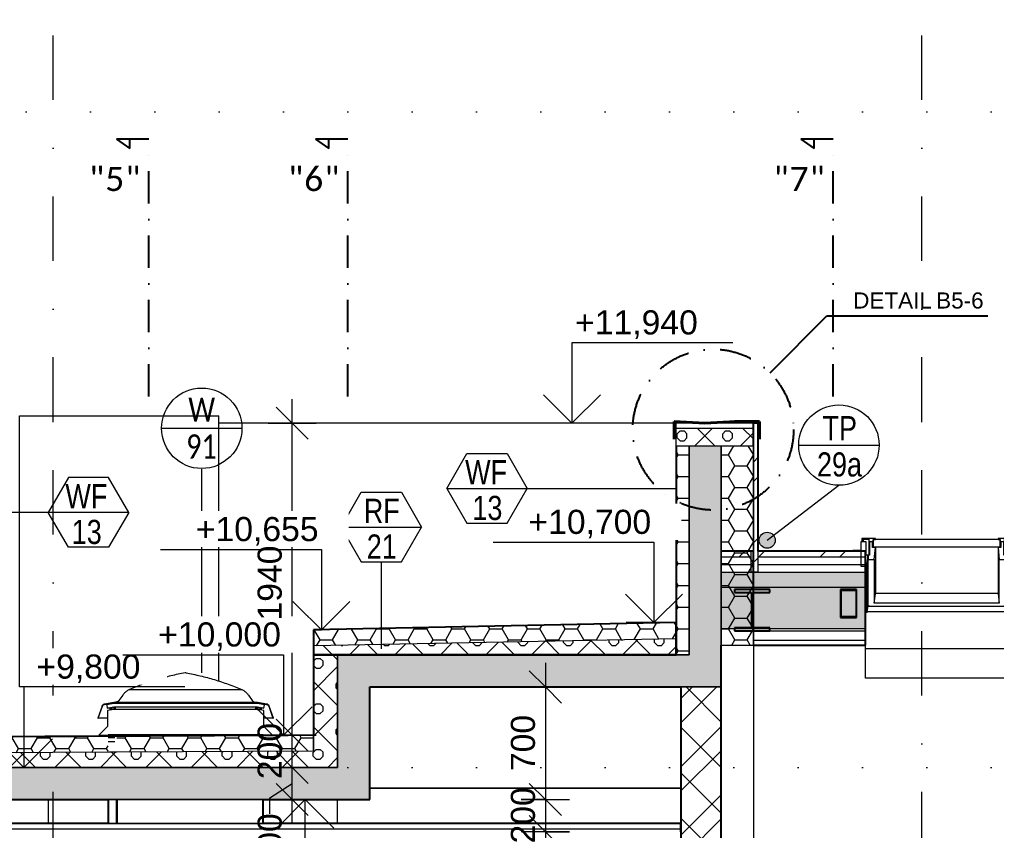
# Model space of a CAD drawing. Header units: millimetres. Extents: x -10201 to 171407, y -8645 to 72638.
# Drawn here: x 6963 to 13037, y 9408 to 14450 of the extents above; entities that cross this region are included whole.
import ezdxf

# ---------------------------------------------------------------- set-up
doc = ezdxf.new("R2010")
doc.units = ezdxf.units.MM
for name, pattern in [('HA_DashDot_10mm-S3mm', [1000, 400, -300, 0, -300]), ('HA_DashDot_4mm-S1mm', [400, 200, -100, 0, -100]), ('HA_Dot-S4mm', [400, 0, -400])]:
    doc.linetypes.add(name, pattern=pattern)
for name, color, linetype, lineweight in [('A-____-____-DIMS', 9, 'Continuous', 5), ('A-____-____-DIMS-100', 9, 'Continuous', 5), ('A-CLNG-____-MCUT', 9, 'Continuous', 25), ('A-DETL-____-MBND', 9, 'Continuous', 25), ('A-DETL-____-OTLN', 9, 'Continuous', 25), ('A-DETL-____-THIN', 9, 'Continuous', 9), ('A-DETL-____-WIDE', 9, 'Continuous', 40), ('A-DETL-GENF-OTLN', 9, 'Continuous', 9), ('A-FLOR-____-MCUT', 9, 'Continuous', 25), ('A-FLOR-____-OVHD', 9, 'HA_DashDot_4mm-S1mm', 25), ('A-FLOR-____-PATT', 9, 'Continuous', 25), ('A-FLOR-LEVL-OTLN', 9, 'Continuous', 9), ('A-GENM-____-IDEN', 9, 'Continuous', 9), ('A-GENM-____-OTLN', 9, 'Continuous', 9), ('A-GLAZ-____-IDEN', 9, 'Continuous', 9), ('A-GLAZ-____-MCUT', 9, 'Continuous', 5), ('A-GLAZ-____-OTLN', 9, 'Continuous', 5), ('A-ROOF-____-MCUT', 9, 'Continuous', 25), ('A-ROOF-____-OTLN', 9, 'Continuous', 9), ('A-ROOF-____-PATT', 9, 'Continuous', 25), ('A-WALL-____-MCUT', 9, 'Continuous', 25), ('A-WALL-____-OTLN', 9, 'Continuous', 9), ('A-WALL-____-PATT', 9, 'Continuous', 25), ('G-____-____-DIMS', 9, 'Continuous', 5), ('G-____-____-TEXT', 9, 'Continuous', 5), ('I-WALL-____-MCUT', 9, 'Continuous', 25), ('I-WALL-____-OTLN', 9, 'Continuous', 9), ('S-BEAM-____-MCUT', 9, 'Continuous', 25), ('S-GRID-____-OTLN', 9, 'Continuous', 5)]:
    doc.layers.add(name, color=color, linetype=linetype, lineweight=lineweight)
doc.styles.add('Arial_1', font='arial.ttf', dxfattribs={"height": 150})
doc.styles.add('Arial_2', font='arial.ttf', dxfattribs={"height": 100})
doc.styles.add('Arial_3', font='arial.ttf', dxfattribs={"width": 0.8, "height": 150})
doc.styles.add('Calibri', font='calibri.ttf', dxfattribs={"width": 0.8, "height": 150})
doc.styles.add('Calibri_1', font='calibri.ttf', dxfattribs={"height": 150})
doc.dimstyles.new('Inner_Dimensions', dxfattribs={"dimscale": 304.8, "dimtxt": 153.03891, "dimasz": 0.656168, "dimexe": 0.492126, "dimexo": 0.0625, "dimgap": 0.065617, "dimtad": 1, "dimdec": 0, "dimzin": 0, "dimdsep": 46, "dimtxsty": 'Arial_1', "dimblk1": 'OBLIQUE', "dimblk2": 'OBLIQUE', "dimsah": 1, "dimcen": 0.09, "dimdle": 0.492126, "dimazin": 0, "dimtfac": 1, "dimtdec": 4, "dimtix": 1, "dimtmove": 0, "dimatfit": 3, "dimfxl": 0.492126, "dimfxlon": 1, "dimtvp": 1, "dimtolj": 1, "dimtzin": 0, "dimlwd": 9, "dimlwe": 9, "dimarcsym": 2})
doc.dimstyles.new('Inner_Dimensions_1', dxfattribs={"dimscale": 304.8, "dimtxt": 153.03891, "dimasz": 0.656168, "dimexe": 0.492126, "dimexo": 0.0625, "dimgap": 0.065617, "dimtad": 1, "dimdec": 0, "dimzin": 0, "dimdsep": 46, "dimtxsty": 'Arial_1', "dimblk1": 'OBLIQUE', "dimblk2": 'OBLIQUE', "dimsah": 1, "dimcen": 0.09, "dimdle": 0.492126, "dimazin": 0, "dimtfac": 1, "dimtdec": 4, "dimtix": 1, "dimtmove": 1, "dimatfit": 3, "dimfxl": 0.492126, "dimfxlon": 1, "dimtvp": 1, "dimtolj": 1, "dimtzin": 0, "dimlwd": 9, "dimlwe": 9, "dimarcsym": 2})
doc.dimstyles.new('Inner_Dimensions_2', dxfattribs={"dimscale": 304.8, "dimtxt": 153.03891, "dimasz": 0.656168, "dimexe": 0.492126, "dimexo": 0.0625, "dimgap": 0.065617, "dimtad": 1, "dimdec": 0, "dimzin": 0, "dimdsep": 46, "dimtxsty": 'Arial_1', "dimblk1": 'OBLIQUE', "dimblk2": 'OBLIQUE', "dimsah": 1, "dimcen": 0.09, "dimdle": 0.492126, "dimazin": 0, "dimtfac": 1, "dimtdec": 4, "dimtix": 1, "dimtmove": 2, "dimatfit": 3, "dimfxl": 0.492126, "dimfxlon": 1, "dimtvp": 1, "dimtolj": 1, "dimtzin": 0, "dimlwd": 9, "dimlwe": 9, "dimarcsym": 2})
pattern_1 = [(45, (-5348.04, 1865.4), (-251.447, 251.447), []), (45, (-5348.04, 2246.4), (-251.447, 251.447), [])]
pattern_2 = [(0, (-5348.04, 1865.4), (117.187, 67.658), [78.125, -156.25]), (120, (-5348.04, 1865.4), (-117.18755, 67.65879), [78.125, -156.25]), (60, (-5348.04, 1865.4), (0.00045, 135.31679), [0, -156.25, 78.125, 0])]
pattern_3 = [(45, (-5277.33, 1865.4), (-141.4214, 141.4214), []), (0, (-5051.99, 1931.64), (141.421, 141.421), [25, -257.843]), (45, (-5026.99, 1931.64), (-141.4214, 141.4214), [25, -175]), (90, (-5009.31, 1949.32), (-141.421, 141.421), [25, -257.843]), (135, (-5009.3, 1974.32), (-141.4214, -141.4214), [25, -175]), (0, (-5051.99, 1992), (141.421, 141.421), [25, -257.843]), (45, (-5069.66, 1974.32), (-141.4214, 141.4214), [25, -175]), (90, (-5069.66, 1949.32), (-141.421, 141.421), [25, -257.843]), (135, (-5051.99, 1931.64), (-141.4214, -141.4214), [25, -175]), (135, (-5084.49, 1865.4), (-141.4214, -141.4214), [])]

# ---------------------------------------------------------------- blocks, each defined once
blk = doc.blocks.new('Roof-Windows_VELUX_CXP_ISD-1 - CXP size 900x1200 _090120_-1802973-ŘEZ B-B OBJEKT B')
at = {"layer": 'A-GLAZ-____-MCUT', "color": 10}
for p, q in [((7476.2, 10181), (7449.2, 10106.9)), ((7452.4, 10106.9), (7479.1, 10180)), ((7548.5, 10203.9), (7491.5, 10193.9)), ((7492.1, 10190.9), (7548.5, 10200.9)), ((7548.5, 10196.9), (7505.3, 10189.3)), ((7505.3, 10189.3), (7509, 10168.6)), ((7509, 10168.6), (7548.5, 10175.6)), ((7548.5, 10160.4), (7509.2, 10153.4)), ((7509.2, 10153.4), (7509.2, 10054.7)), ((8442.9, 10203.9), (7548.5, 10203.9)), ((7548.5, 10200.9), (8442.9, 10200.9)), ((8442.9, 10196.9), (7548.5, 10196.9)), ((7548.5, 10175.6), (8442.9, 10175.6)), ((8442.9, 10160.4), (7548.5, 10160.4)), ((8499.8, 10193.9), (8442.9, 10203.9)), ((8442.9, 10200.9), (8499.3, 10190.9)), ((8486, 10189.3), (8442.9, 10196.9)), ((8442.9, 10175.6), (8482.4, 10168.6)), ((8482.2, 10153.4), (8442.9, 10160.4)), ((8482.2, 10054.7), (8482.2, 10153.4)), ((8482.4, 10168.6), (8486, 10189.3)), ((8512.3, 10180), (8539, 10106.9)), ((8542.2, 10106.9), (8515.1, 10181)), ((7449.2, 10106.9), (7452.4, 10106.9)), ((8539, 10106.9), (8542.2, 10106.9)), ((7509.2, 10054.7), (7455.7, 10000)), ((8535.7, 10000), (8482.2, 10054.7)), ((7455.7, 10000), (8535.7, 10000))]:
    blk.add_line(p, q, dxfattribs=at)
for centre, radius, start, end in [((7495, 10174.2), 20, 99.99323, 159.95019), ((7495, 10174.2), 17, 99.99323, 159.95019), ((8496.4, 10174.2), 17, 20.04981, 80.00677), ((8496.4, 10174.2), 20, 20.04981, 80.00677)]:
    blk.add_arc(centre, radius, start, end, dxfattribs=at)
at = {"layer": 'A-GLAZ-____-OTLN', "color": 10}
for p, q in [((7998.2, 10387.9), (7993.2, 10387.9)), ((7646, 10283.8), (8345.3, 10283.8)), ((7646, 10283.8), (8345.3, 10283.8)), ((7568.4, 10207.4), (7548.5, 10203.9)), ((7605.2, 10249.9), (7581.4, 10215.7)), ((8386.1, 10249.9), (8410, 10215.7)), ((8422.9, 10207.4), (8442.9, 10203.9)), ((7524.9, 10168.6), (7509, 10168.6)), ((7524.7, 10167.4), (7524.7, 10157)), ((7558.2, 10168.6), (7534.5, 10168.6)), ((7534.7, 10157.9), (7534.7, 10167.4)), ((7570.7, 10200.9), (7548.5, 10196.9)), ((7548.5, 10160.4), (7550.2, 10160.7)), ((8441.2, 10160.7), (7550.2, 10160.7)), ((7558.2, 10175.8), (7558.2, 10160.7)), ((8442.9, 10196.9), (8420.7, 10200.9)), ((8433.2, 10160.7), (8433.2, 10175.6)), ((8457.2, 10168.6), (8433.2, 10168.6)), ((8441.2, 10160.7), (8442.9, 10160.4)), ((8456.7, 10167.4), (8456.7, 10157.9)), ((8482.4, 10168.6), (8465.7, 10168.6)), ((8466.7, 10157), (8466.7, 10167.4)), ((7509.2, 10106.9), (7452.4, 10106.9)), ((8539, 10106.9), (8482.2, 10106.9))]:
    blk.add_line(p, q, dxfattribs=at)
for centre, major_axis, start_param, end_param in [((7529.7, 10167.4), (5, 0), 2.094395, 4.712389), ((7529.7, 10157), (5, 0), 2.617994, 3.141593), ((7529.7, 10167.4), (5, 0), 4.712389, 7.592182), ((7529.7, 10157), (5, 0), 0.261799, 0.523599), ((8461.7, 10167.4), (5, 0), 1.832596, 4.712389), ((8461.7, 10157), (5, 0), 2.617994, 2.879793), ((8461.7, 10167.4), (-5, 0), 1.570796, 4.18879), ((8461.7, 10157), (5, 0), 0, 0.523599)]:
    blk.add_ellipse(centre, major_axis=major_axis, ratio=0.999587, start_param=start_param, end_param=end_param, dxfattribs=at)
for points in [[(7993.2, 10387.9), (7963.4, 10382.5), (7904.2, 10370), (7816.4, 10346.4), (7730.2, 10317.9), (7673.9, 10295.7), (7646, 10283.8)], [(7998.2, 10387.9), (8028, 10382.5), (8087.2, 10370), (8174.9, 10346.4), (8261.2, 10317.9), (8317.5, 10295.7), (8345.3, 10283.8)], [(7646, 10283.8), (7640.5, 10281.3), (7630.2, 10275.4), (7616.3, 10263.9), (7608.7, 10254.8), (7605.2, 10249.9)], [(8345.3, 10283.8), (8350.8, 10281.3), (8361.2, 10275.4), (8375, 10263.9), (8382.7, 10254.8), (8386.1, 10249.9)], [(7581.4, 10215.7), (7580.6, 10214.6), (7578.9, 10212.6), (7575.8, 10210.1), (7572.3, 10208.4), (7569.7, 10207.6), (7568.4, 10207.4)], [(8410, 10215.7), (8410.8, 10214.6), (8412.5, 10212.6), (8415.6, 10210.1), (8419.1, 10208.4), (8421.7, 10207.6), (8422.9, 10207.4)]]:
    blk.add_open_spline(points, degree=3, dxfattribs=at)
for points, knots in [([(7476.2, 10181), (7476.8, 10182.7), (7478.1, 10185), (7480.2, 10187.7), (7481.8, 10189.2), (7483.2, 10190.3), (7484.6, 10191.3), (7487.3, 10192.8), (7489.8, 10193.6), (7491.5, 10193.9)], [-1, -1, -1, -1, -0.75, -0.625, -0.5, -0.4375, -0.375, -0.25, 0, 0, 0, 0]), ([(8499.8, 10193.9), (8501.6, 10193.6), (8504.1, 10192.8), (8507.1, 10191.1), (8508.9, 10189.8), (8510.2, 10188.6), (8511.4, 10187.4), (8513.3, 10185), (8514.5, 10182.7), (8515.1, 10181)], [0, 0, 0, 0, 0.25, 0.375, 0.5, 0.5625, 0.625, 0.75, 1, 1, 1, 1])]:
    blk.add_open_spline(points, degree=3, knots=knots, dxfattribs=at)
blk = doc.blocks.new('Roof-Windows_VELUX_GLL_1061 - PK08-1808992-ŘEZ B-B OBJEKT B')
at = {"layer": 'A-GLAZ-____-MCUT', "color": 10}
for p, q in [((12194.7, 11202.4), (12194.7, 11050.7)), ((12227.7, 11202.4), (12194.7, 11202.4)), ((12284.3, 11222.8), (12201.1, 11222.8)), ((12201.1, 11222.8), (12201.1, 11207)), ((12201.1, 11207), (12209.8, 11207)), ((12209.8, 11207), (12209.8, 11218.9)), ((12209.8, 11218.9), (12244.7, 11218.9)), ((12227.7, 11119), (12227.7, 11202.4)), ((12244.7, 11218.9), (12244.7, 11203.6)), ((12244.7, 11203.6), (12270.2, 11203.6)), ((12267.3, 11202), (12248.8, 11202)), ((12248.8, 11202), (12248.8, 11119)), ((12267.3, 11166.9), (12267.3, 11202)), ((13061.2, 11216.1), (12270.2, 11216.1)), ((12270.2, 11216.1), (12270.2, 11171.6)), ((12270.2, 11203.6), (12270.2, 11216.1)), ((12270.2, 11216.1), (12284.3, 11216.1)), ((12284.3, 11216.1), (12284.3, 11222.8)), ((13130.3, 11222.8), (13047.1, 11222.8)), ((13047.1, 11222.8), (13047.1, 11216.1)), ((13047.1, 11216.1), (13061.2, 11216.1)), ((13061.2, 11171.6), (13061.2, 11216.1)), ((13061.2, 11216.1), (13061.2, 11203.6)), ((13061.2, 11203.6), (13086.7, 11203.6)), ((13064.1, 11202), (13064.1, 11166.9)), ((13082.6, 11202), (13064.1, 11202)), ((13082.6, 11119), (13082.6, 11202)), ((13086.7, 11203.6), (13086.7, 11218.9)), ((13086.7, 11218.9), (13121.5, 11218.9)), ((13136.7, 11202.4), (13103.7, 11202.4)), ((13103.7, 11202.4), (13103.7, 11119)), ((13121.5, 11218.9), (13121.5, 11207)), ((13121.5, 11207), (13130.3, 11207)), ((13130.3, 11207), (13130.3, 11222.8)), ((13136.7, 11050.7), (13136.7, 11202.4)), ((12194.7, 11149.4), (12144.7, 11149.4)), ((12144.7, 11149.4), (12144.7, 11143.6)), ((12144.7, 11143.6), (12194.7, 11143.6)), ((12194.7, 11143.6), (12194.7, 11149.4)), ((12236.7, 11119), (12227.7, 11119)), ((12236.7, 11098.1), (12236.7, 11119)), ((12239.8, 11119), (12239.8, 11093.5)), ((12248.8, 11119), (12239.8, 11119)), ((12284.3, 11166.9), (12267.3, 11166.9)), ((12270.2, 11171.6), (13061.2, 11171.6)), ((12277.7, 11093.5), (12284.3, 11166.9)), ((13064.1, 11166.9), (13047.1, 11166.9)), ((13047.1, 11166.9), (13053.7, 11093.5)), ((13091.6, 11119), (13082.6, 11119)), ((13091.6, 11093.5), (13091.6, 11119)), ((13103.7, 11119), (13094.7, 11119)), ((13094.7, 11119), (13094.7, 11098.1)), ((13186.7, 11149.4), (13136.7, 11149.4)), ((13136.7, 11149.4), (13136.7, 11143.6)), ((13136.7, 11143.6), (13186.7, 11143.6)), ((13186.7, 11143.6), (13186.7, 11149.4)), ((12230.6, 11050.7), (12236.7, 11098.1)), ((12239.8, 11093.5), (12277.7, 11093.5)), ((13053.7, 11093.5), (13091.6, 11093.5)), ((12194.7, 11050.7), (12230.6, 11050.7)), ((13100.7, 11050.7), (13136.7, 11050.7))]:
    blk.add_line(p, q, dxfattribs=at)
at = {"layer": 'A-GLAZ-____-OTLN', "color": 10}
for p, q in [((12201.1, 11207), (12201.1, 11202.4)), ((12209.8, 11202.4), (12209.8, 11207)), ((12244.7, 11203.6), (12244.7, 11119)), ((13086.7, 11119), (13086.7, 11203.6)), ((13121.5, 11207), (13121.5, 11202.4)), ((13130.3, 11202.4), (13130.3, 11207)), ((12270.2, 11171.6), (12270.2, 11166.9)), ((12284.3, 11166.9), (12284.3, 10878.8)), ((13047.1, 11166.9), (13047.1, 10878.8)), ((13061.2, 11166.9), (13061.2, 11171.6)), ((12236.7, 10801.9), (12236.7, 11098.1)), ((12239.8, 10802.4), (12239.8, 11093.5)), ((12277.7, 11093.5), (12277.7, 10821.8)), ((13053.7, 10821.8), (13053.7, 11093.5)), ((13091.6, 11093.5), (13091.6, 10802.4)), ((12230.6, 10761.9), (12230.6, 11050.7)), ((13100.7, 11050.7), (13100.7, 10761.9)), ((12239.8, 10897.8), (12236.7, 10897.8)), ((12239.8, 10896.9), (12236.7, 10896.9)), ((12236.7, 10888.2), (12239.8, 10888.2)), ((12277.7, 10821.8), (12284.3, 10878.8)), ((12284.3, 10882.5), (13047.1, 10882.5)), ((13047.1, 10878.8), (13053.7, 10821.8)), ((13094.7, 10897.8), (13091.6, 10897.8)), ((13094.7, 10896.9), (13091.6, 10896.9)), ((13091.6, 10888.2), (13094.7, 10888.2)), ((12236.7, 10867.1), (12239.8, 10867.1)), ((12239.8, 10844.7), (12236.7, 10844.7)), ((12236.7, 10840.5), (12239.8, 10840.5)), ((12236.7, 10814.6), (12239.8, 10814.6)), ((13053.7, 10821.8), (12277.7, 10821.8)), ((13091.6, 10867.1), (13094.7, 10867.1)), ((13094.7, 10844.7), (13091.6, 10844.7)), ((13091.6, 10840.5), (13094.7, 10840.5)), ((13091.6, 10814.6), (13094.7, 10814.6)), ((12236.7, 10801.9), (12231, 10768.3)), ((12231, 10768.3), (12231, 10763.9)), ((12231, 10768.3), (13100.4, 10768.3)), ((12236.7, 10801.9), (13094.7, 10801.9)), ((12248.8, 10802.4), (12239.8, 10802.4)), ((12248.8, 10802.4), (13082.6, 10802.4)), ((13091.6, 10802.4), (13082.6, 10802.4)), ((13100.4, 10768.3), (13094.7, 10801.9)), ((13100.4, 10763.9), (13100.4, 10768.3))]:
    blk.add_line(p, q, dxfattribs=at)
blk = doc.blocks.new('HA_GM_Generic Box - VRV Jednotka-1821098-ŘEZ B-B OBJEKT B')
at = {"layer": 'A-GENM-____-OTLN', "color": 250}
for p, q in [((6963.2, 11985), (8203.2, 11985)), ((6963.2, 10300), (6963.2, 11985)), ((8203.2, 10336.1), (8203.2, 11985)), ((7687.2, 10300), (6963.2, 10300))]:
    blk.add_line(p, q, dxfattribs=at)
blk = doc.blocks.new('185-01_OBJEKT B_Central_rvt-1-ŘEZ B-B OBJEKT B')
at = {"layer": 'A-FLOR-____-PATT', "lineweight": 9}
for points in [[(10303.1, 10300), (11325.7, 10300), (11325.7, 10500), (8940.7, 10500), (8940.7, 10300), (9209.3, 10300)], [(6449.1, 9600), (9140.7, 9600), (9140.7, 9800), (6449.1, 9800), (6449.1, 9763.1)]]:
    blk.add_hatch(color=254, dxfattribs=at).paths.add_polyline_path(points)
at = {"layer": 'A-ROOF-____-PATT', "lineweight": 5}
h = blk.add_hatch(dxfattribs=at)
h.set_pattern_fill('FP_5', color=8, style=0, pattern_type=2)
h.set_pattern_definition(pattern_1)
h.paths.add_polyline_path([(-6829.3, 11108.5), (652, 11108.5), (652, 11143.6), (-6829.3, 11143.6)])
h.paths.add_polyline_path([(1539.4, 11108.5), (6219.1, 11108.5), (6219.1, 11143.6), (1539.4, 11143.6)])
h.paths.add_polyline_path([(6449.1, 11108.5), (6449.1, 11143.6), (6264.1, 11143.6), (6264.1, 11108.5)])
h.paths.add_polyline_path([(11397, 11108.5), (11510.7, 11108.5), (11510.7, 11143.6), (11325.7, 11143.6), (11325.7, 11108.5)])
h.paths.add_polyline_path([(11555.7, 11108.5), (12222, 11108.5), (12222, 11143.6), (11555.7, 11143.6)])
h.paths.add_polyline_path([(13109.4, 11108.5), (21170.7, 11108.5), (21170.7, 11143.6), (13109.4, 11143.6)])
h = blk.add_hatch(dxfattribs=at)
h.set_pattern_fill('FP_6', color=10, style=0, pattern_type=2)
h.set_pattern_definition(pattern_2)
h.paths.add_polyline_path([(-6829.3, 10921.1), (652, 10921.1), (652, 11014.8), (-6829.3, 11014.8)])
h.paths.add_polyline_path([(1552.4, 10921.1), (6449.1, 10921.1), (6449.1, 11014.8), (1539.4, 11014.8), (1539.4, 10921.1)])
h.paths.add_polyline_path([(11325.7, 10921.1), (12222, 10921.1), (12222, 11014.8), (11325.7, 11014.8)])
h.paths.add_polyline_path([(13109.4, 10921.1), (21170.7, 10921.1), (21170.7, 11014.8), (13109.4, 11014.8), (13109.4, 10935)])
h = blk.add_hatch(dxfattribs=at)
h.set_pattern_fill('FP_6', color=10, style=0, pattern_type=2)
h.set_pattern_definition(pattern_2)
h.paths.add_polyline_path([(-6819.3, 10663.4), (652, 10663.4), (652, 10921.1), (-6829.3, 10921.1), (-6829.3, 10663.4)])
h.paths.add_polyline_path([(1539.4, 10663.4), (6449.1, 10663.4), (6449.1, 10921.1), (1539.4, 10921.1), (1539.4, 10700.6)])
h.paths.add_polyline_path([(11325.7, 10663.4), (12222, 10663.4), (12222, 10921.1), (11325.7, 10921.1), (11325.7, 10700.6)])
h.paths.add_polyline_path([(13109.4, 10663.4), (21170.7, 10663.4), (21170.7, 10921.1), (13109.4, 10921.1), (13109.4, 10700.6)])
h.paths.add_polyline_path([(-932, 10730.9), (-932, 10731.4), (-635.3, 10730.9)])
h = blk.add_hatch(dxfattribs=at)
h.set_pattern_fill('FP_6', color=10, style=0, pattern_type=2)
h.set_pattern_definition(pattern_2)
h.paths.add_polyline_path([(8790.7, 10555), (11045.7, 10600), (11045.7, 10700), (8790.7, 10655)])
h = blk.add_hatch(dxfattribs=at)
h.set_pattern_fill('FP_1', color=10, style=0, pattern_type=2)
h.set_pattern_definition(pattern_3)
h.paths.add_polyline_path([(8790.7, 10500), (11045.7, 10500), (11045.7, 10600), (8790.7, 10555)])
h = blk.add_hatch(dxfattribs=at)
h.set_pattern_fill('FP_6', color=10, style=0, pattern_type=2)
h.set_pattern_definition(pattern_2)
h.paths.add_polyline_path([(6729.1, 9890.1), (7513.2, 9893.9), (7513.2, 9993.9), (6729.1, 9990.1), (6729.1, 9919.3)])
h.paths.add_polyline_path([(7568.2, 9894.1), (8790.7, 9900), (8790.7, 10000), (7568.2, 9994.1), (7568.2, 9919.3)])
h = blk.add_hatch(dxfattribs=at)
h.set_pattern_fill('FP_1', color=10, style=0, pattern_type=2)
h.set_pattern_definition(pattern_3)
h.paths.add_polyline_path([(7568.5, 9800), (8790.7, 9800), (8790.7, 9900), (6729.1, 9890.1), (6729.1, 9800), (7295, 9800)])
at = {"layer": 'A-WALL-____-PATT', "lineweight": 5}
h = blk.add_hatch(dxfattribs=at)
h.set_pattern_fill('FP_6', color=10, style=0, pattern_type=2)
h.set_pattern_definition(pattern_2)
h.paths.add_polyline_path([(11397, 10561), (11525.7, 10561), (11525.7, 11940), (11524.1, 11940), (11524.1, 11800), (11325.7, 11800), (11325.7, 10561)])
h = blk.add_hatch(dxfattribs=at)
h.set_pattern_fill('FP_5', color=10, style=0, pattern_type=2)
h.set_pattern_definition(pattern_1)
h.paths.add_polyline_path([(11510.7, 11014.8), (11555.7, 11014.8), (11555.7, 11940), (11525.7, 11940), (11525.7, 11143.6), (11510.7, 11143.6), (11510.7, 11061.6)])
h = blk.add_hatch(dxfattribs=at)
h.set_pattern_fill('FP_6', color=10, style=0, pattern_type=2)
h.set_pattern_definition(pattern_2)
h.paths.add_polyline_path([(11045.7, 10500), (11125.7, 10500), (11125.7, 11800), (11045.7, 11800), (11045.7, 10700.6)])
at = {"layer": 'A-WALL-____-PATT', "lineweight": 9}
for points in [[(11325.7, 10500), (11325.7, 11800), (11125.7, 11800), (11125.7, 10500)], [(9140.7, 9800), (9140.7, 10300), (8940.7, 10300), (8940.7, 9800)]]:
    blk.add_hatch(color=254, dxfattribs=at).paths.add_polyline_path(points)
at = {"layer": 'A-WALL-____-PATT', "lineweight": 5}
h = blk.add_hatch(dxfattribs=at)
h.set_pattern_fill('FP_1', color=10, style=0, pattern_type=2)
h.set_pattern_definition(pattern_3)
h.paths.add_polyline_path([(8940.7, 9800), (8940.7, 10500), (8790.7, 10500), (8790.7, 9800)])
h = blk.add_hatch(dxfattribs=at)
h.set_pattern_fill('FP_4', color=10, style=0, pattern_type=2)
h.set_pattern_definition([(45, (-5348.04, 1865.4), (-212.132, 212.132), []), (45, (-5198.04, 1865.4), (-212.132, 212.132), []), (315, (-5348.04, 1865.4), (141.4214, 141.4214), [])])
h.paths.add_polyline_path([(11075.7, 6670), (11325.7, 6670), (11325.7, 10300), (11075.7, 10300), (11075.7, 6800)])
at = {"layer": 'A-CLNG-____-MCUT', "color": 50}
for p, q in [((7513.2, 9452), (3200.7, 9452)), ((11075.7, 9452), (8478.2, 9452)), ((11075.7, 9400), (11075.7, 9452))]:
    blk.add_line(p, q, dxfattribs=at)
at = {"layer": 'A-CLNG-____-MCUT', "color": 250, "lineweight": 9}
for p, q in [((11075.7, 9416), (3200.7, 9416)), ((7568.2, 9452), (7513.2, 9452)), ((8478.2, 9452), (7568.2, 9452))]:
    blk.add_line(p, q, dxfattribs=at)
at = {"layer": 'A-FLOR-____-MCUT', "color": 50}
for p, q in [((11045.7, 10500), (8940.7, 10500)), ((11325.7, 10300), (11325.7, 10500)), ((9140.7, 10300), (11075.7, 10300)), ((9140.7, 9600), (9140.7, 9800)), ((6649.1, 9600), (7513.2, 9600)), ((8478.2, 9600), (9140.7, 9600))]:
    blk.add_line(p, q, dxfattribs=at)
at = {"layer": 'A-FLOR-____-MCUT', "color": 250, "lineweight": 9}
for p, q in [((8940.7, 10500), (8940.7, 10300)), ((11125.7, 10500), (11045.7, 10500)), ((11075.7, 10300), (11325.7, 10300)), ((8790.7, 9800), (6729.1, 9800)), ((8940.7, 9800), (8790.7, 9800)), ((7513.2, 9600), (7568.2, 9600)), ((7568.2, 9600), (8478.2, 9600))]:
    blk.add_line(p, q, dxfattribs=at)
at = {"layer": 'A-ROOF-____-MCUT', "color": 50}
for p, q in [((11525.7, 11143.6), (11325.7, 11143.6)), ((12222, 11143.6), (11555.7, 11143.6)), ((12222, 10561), (12222, 11143.6)), ((11045.7, 10700), (8790.7, 10655)), ((11045.7, 10500), (11045.7, 10700)), ((8790.7, 10655), (8790.7, 10500)), ((11525.7, 10561), (12222, 10561)), ((8790.7, 10500), (11045.7, 10500))]:
    blk.add_line(p, q, dxfattribs=at)
at = {"layer": 'A-ROOF-____-MCUT', "color": 250, "lineweight": 9}
for p, q in [((11325.7, 11108.5), (11510.7, 11108.5)), ((11325.7, 11061.6), (11510.7, 11061.6)), ((11555.7, 11108.5), (12222, 11108.5)), ((11555.7, 11061.6), (12222, 11061.6)), ((11325.7, 11014.8), (11510.7, 11014.8)), ((11555.7, 11014.8), (11510.7, 11014.8)), ((11555.7, 11014.8), (12222, 11014.8)), ((11325.7, 10921.1), (12222, 10921.1)), ((11325.7, 10663.4), (11525.7, 10663.4)), ((11525.7, 10663.4), (12222, 10663.4)), ((11525.7, 10663.4), (11525.7, 10649.3)), ((11525.7, 10648.8), (12222, 10648.8)), ((11525.7, 10648.8), (11525.7, 10590.2)), ((11045.7, 10600), (8790.7, 10555)), ((11525.7, 10590.2), (12222, 10590.2)), ((11525.7, 10590.2), (11525.7, 10561)), ((8790.7, 9900), (8790.7, 10000)), ((7513.2, 9893.9), (6729.1, 9890.1)), ((7568.2, 9894.1), (7513.2, 9893.9)), ((8790.7, 9900), (7568.2, 9894.1)), ((6729.1, 9800), (8790.7, 9800))]:
    blk.add_line(p, q, dxfattribs=at)
at = {"layer": 'A-ROOF-____-MCUT', "color": 50, "flags": 128}
for points in [[(7513.2, 9993.9), (7317.2, 9992.9), (7121.1, 9992), (6925.1, 9991.1), (6729.1, 9990.1)], [(8790.7, 10000), (8634.4, 9999.3), (8478.2, 9998.5)]]:
    blk.add_lwpolyline(points, dxfattribs=at)
at = {"layer": 'A-ROOF-____-MCUT', "color": 250, "lineweight": 9, "flags": 128}
blk.add_lwpolyline([(8478.2, 9998.5), (8296.2, 9997.6), (8114.2, 9996.8), (7932.2, 9995.9), (7750.2, 9995), (7568.2, 9994.1)], dxfattribs=at)
at = {"layer": 'A-ROOF-____-OTLN', "color": 250}
for p, q in [((12236.7, 10829.6), (12239.8, 10829.6)), ((12222, 10354.9), (12222, 10561)), ((12222, 10539.2), (13109.4, 10539.2)), ((13109.4, 10354.9), (12222, 10354.9)), ((7513.2, 9960.3), (7555.7, 9961.7))]:
    blk.add_line(p, q, dxfattribs=at)
at = {"layer": 'A-WALL-____-MCUT', "color": 50}
for p, q in [((11525.7, 11940), (11524.1, 11940)), ((11555.7, 11940), (11525.7, 11940)), ((11555.7, 11143.6), (11555.7, 11940)), ((11045.7, 11800), (11045.7, 10500)), ((11525.7, 10663.4), (11525.7, 11143.6)), ((11325.7, 10500), (11325.7, 10561)), ((8790.7, 10500), (8790.7, 10000)), ((8940.7, 10500), (8790.7, 10500))]:
    blk.add_line(p, q, dxfattribs=at)
at = {"layer": 'A-WALL-____-MCUT', "color": 250, "lineweight": 9}
for p, q in [((11525.7, 11940), (11525.7, 11143.6)), ((11525.7, 11143.6), (11525.7, 11940)), ((11125.7, 11800), (11125.7, 10500)), ((11125.7, 10500), (11125.7, 11800)), ((11325.7, 10561), (11325.7, 11800)), ((11325.7, 11800), (11325.7, 11143.6)), ((11325.7, 11143.6), (11325.7, 11108.5)), ((11510.7, 11143.6), (11510.7, 11108.5)), ((11555.7, 11108.5), (11555.7, 11143.6)), ((11325.7, 11108.5), (11325.7, 11061.6)), ((11325.7, 11061.6), (11325.7, 11014.8)), ((11510.7, 11108.5), (11510.7, 11061.6)), ((11510.7, 11061.6), (11510.7, 11014.8)), ((11555.7, 11061.6), (11555.7, 11108.5)), ((11555.7, 11014.8), (11555.7, 11061.6)), ((11325.7, 11014.8), (11325.7, 10921.1)), ((11510.7, 11014.8), (11555.7, 11014.8)), ((11325.7, 10921.1), (11325.7, 10663.4)), ((11325.7, 10663.4), (11325.7, 10561)), ((11525.7, 10649.3), (11525.7, 10663.4)), ((11525.7, 10590.2), (11525.7, 10648.8)), ((11525.7, 10561), (11525.7, 10590.2)), ((8940.7, 10300), (8940.7, 10500)), ((11045.7, 10500), (11125.7, 10500)), ((8940.7, 9800), (8940.7, 10300)), ((8940.7, 10300), (8940.7, 9800)), ((11325.7, 10300), (11075.7, 10300)), ((8790.7, 10000), (8790.7, 9900)), ((8790.7, 9800), (8940.7, 9800)), ((7568.2, 9600), (7513.2, 9600)), ((8478.2, 9600), (7568.2, 9600)), ((7513.2, 9452), (7568.2, 9452)), ((7568.2, 9452), (8478.2, 9452))]:
    blk.add_line(p, q, dxfattribs=at)
at = {"layer": 'A-WALL-____-MCUT', "color": 250, "lineweight": 9, "flags": 128}
blk.add_lwpolyline([(7568.2, 9994.1), (7669.3, 9994.6), (7770.4, 9995.1), (7871.5, 9995.6), (7972.6, 9996.1), (8073.7, 9996.6), (8174.9, 9997), (8276, 9997.5), (8377.1, 9998), (8478.2, 9998.5)], dxfattribs=at)
at = {"layer": 'A-WALL-____-OTLN', "color": 250}
for p, q in [((11044.1, 11940), (8203.2, 11940)), ((11325.7, 10561), (11525.7, 10561)), ((11325.7, 10561), (11525.7, 10561)), ((11525.7, 10561), (11525.7, 8431.6))]:
    blk.add_line(p, q, dxfattribs=at)
at = {"layer": 'I-WALL-____-MCUT', "color": 50}
for p, q in [((9140.7, 9800), (9140.7, 10300)), ((11075.7, 10300), (11075.7, 6800)), ((11325.7, 6800), (11325.7, 10300)), ((7568.2, 10000), (7513.2, 10000)), ((7513.2, 10000), (7513.2, 9993.9)), ((7568.2, 9994.1), (7568.2, 10000)), ((8478.2, 10000), (7568.2, 10000)), ((7568.2, 10000), (7568.2, 9994.1)), ((8478.2, 9998.5), (8478.2, 10000)), ((7513.2, 9600), (7513.2, 9452)), ((7568.2, 9452), (7568.2, 9600)), ((7568.2, 9600), (7568.2, 9452)), ((8478.2, 9452), (8478.2, 9600))]:
    blk.add_line(p, q, dxfattribs=at)
at = {"layer": 'I-WALL-____-OTLN', "color": 250}
for p, q in [((7513.2, 9993.9), (7568.2, 9994.1)), ((7555.7, 9983.5), (7513.2, 9982.9)), ((9140.7, 9670), (11075.7, 9670)), ((11075.7, 9670), (9140.7, 9670)), ((7140.7, 9600), (7140.7, 9452)), ((8940.7, 9452), (8940.7, 9600))]:
    blk.add_line(p, q, dxfattribs=at)
at = {"layer": 'A-GENM-____-OTLN', "color": 250, "lineweight": 9}
blk.add_blockref('HA_GM_Generic Box - VRV Jednotka-1821098-ŘEZ B-B OBJEKT B', (0, 0), dxfattribs=at)
at = {"layer": 'A-GLAZ-____-OTLN', "color": 250, "lineweight": 9}
for name in ['Roof-Windows_VELUX_GLL_1061 - PK08-1808992-ŘEZ B-B OBJEKT B', 'Roof-Windows_VELUX_CXP_ISD-1 - CXP size 900x1200 _090120_-1802973-ŘEZ B-B OBJEKT B']:
    blk.add_blockref(name, (0, 0), dxfattribs=at)
blk = doc.blocks.new('BD Libuτ_IFC_210924_ifc-1-ŘEZ B-B OBJEKT B')
at = {"layer": 'S-BEAM-____-MCUT', "color": 50}
for p, q in [((11628.1, 10907), (11408.1, 10907)), ((11408.1, 10907), (11408.1, 10888.2)), ((11408.1, 10888.2), (11513.3, 10888.2)), ((11513.3, 10888.2), (11513.3, 10668.1)), ((11522.8, 10668.1), (11522.8, 10888.2)), ((11522.8, 10888.2), (11628.1, 10888.2)), ((11628.1, 10888.2), (11628.1, 10907)), ((12168, 10907), (12068, 10907)), ((12068, 10907), (12068, 10731.3)), ((12072, 10736), (12072, 10902.3)), ((12072, 10902.3), (12164, 10902.3)), ((12164, 10902.3), (12164, 10736)), ((12168, 10731.3), (12168, 10907)), ((12068, 10731.3), (12168, 10731.3)), ((12164, 10736), (12072, 10736)), ((11513.3, 10668.1), (11408.1, 10668.1)), ((11408.1, 10668.1), (11408.1, 10649.3)), ((11408.1, 10649.3), (11628.1, 10649.3)), ((11628.1, 10668.1), (11522.8, 10668.1)), ((11628.1, 10649.3), (11628.1, 10668.1))]:
    blk.add_line(p, q, dxfattribs=at)
blk = doc.blocks.new('HA_TAG_WD - Type Mark-1502833-ŘEZ B-B OBJEKT B')
at = {"layer": 'A-GLAZ-____-IDEN'}
blk.add_line((7846.1, 11908.4), (8346.1, 11908.4), dxfattribs=at)
blk.add_circle((8096.1, 11908.4), 250, dxfattribs=at)
blk = doc.blocks.new('Spot Elevations - Default-792506-ŘEZ B-B OBJEKT B')
at = {"layer": 'G-____-____-DIMS', "lineweight": 9}
for p, q in [((-3517.1, -2145), (-4517.1, -2145)), ((-4517.1, -2145), (-4517.1, -2645)), ((-4693.8, -2468.2), (-4517.1, -2645)), ((-4517.1, -2645), (-4340.3, -2468.2))]:
    blk.add_line(p, q, dxfattribs=at)
blk = doc.blocks.new('Spot Elevations - Flipped-794089-ŘEZ B-B OBJEKT B')
at = {"layer": 'G-____-____-DIMS', "lineweight": 9}
for p, q in [((-4701.9, -3226.8), (-4525.2, -3050)), ((-4525.2, -3050), (-4348.4, -3226.8)), ((-4525.2, -3550), (-4525.2, -3050)), ((-3525.2, -3550), (-4525.2, -3550))]:
    blk.add_line(p, q, dxfattribs=at)
blk = doc.blocks.new('DIMBLOCK44-ŘEZ B-B OBJEKT B')
at = {"layer": 'A-____-____-DIMS-100', "lineweight": 9}
for p, q in [((8658, 9800), (8558, 9900)), ((8508, 9800), (8808, 9800)), ((8658, 9800), (8508, 9800)), ((8658, 9450), (8658, 9800)), ((8658, 9800), (8758, 9700)), ((8520.3, 9611.3), (8658, 9700)), ((8658, 9600), (8558, 9700)), ((8508, 9600), (8808, 9600)), ((8658, 9600), (8508, 9600)), ((8520.3, 9511.3), (8520.3, 9611.3)), ((8658, 9600), (8758, 9500))]:
    blk.add_line(p, q, dxfattribs=at)
at = {"layer": 'A-____-____-DIMS-100', "color": 0, "lineweight": 9, "insert": (8443.3, 9165.2), "char_height": 150, "width": 415.324, "attachment_point": 1, "rotation": 90, "line_spacing_factor": 0.941778, "style": 'Arial_1'}
blk.add_mtext('200', dxfattribs=at)
blk = doc.blocks.new('_Oblique')
at = {"color": 0, "linetype": 'ByBlock', "lineweight": -2}
blk.add_line((-0.5, -0.5), (0.5, 0.5), dxfattribs=at)
blk = doc.blocks.new('DIMBLOCK45-ŘEZ B-B OBJEKT B')
at = {"layer": 'A-____-____-DIMS-100', "lineweight": 9}
for p, q in [((8658, 10000), (8558, 10100)), ((8508, 10000), (8808, 10000)), ((8658, 10000), (8508, 10000)), ((8658, 9800), (8658, 10000)), ((8658, 10000), (8758, 9900)), ((8658, 9800), (8558, 9900)), ((8508, 9800), (8808, 9800)), ((8658, 9800), (8508, 9800)), ((8658, 9800), (8758, 9700))]:
    blk.add_line(p, q, dxfattribs=at)
at = {"layer": 'A-____-____-DIMS-100', "color": 0, "lineweight": 9, "insert": (8443.3, 9726.9), "char_height": 150, "width": 415.324, "attachment_point": 1, "rotation": 90, "line_spacing_factor": 0.941778, "style": 'Arial_1'}
blk.add_mtext('200', dxfattribs=at)
blk = doc.blocks.new('DIMBLOCK46-ŘEZ B-B OBJEKT B')
at = {"layer": 'A-____-____-DIMS-100', "lineweight": 9}
for p, q in [((8658, 10000), (8658, 12090)), ((8658, 11940), (8558, 12040)), ((8508, 11940), (8808, 11940)), ((8658, 11940), (8508, 11940)), ((8658, 11940), (8758, 11840)), ((8658, 10000), (8558, 10100)), ((8508, 10000), (8808, 10000)), ((8658, 10000), (8508, 10000)), ((8658, 10000), (8758, 9900))]:
    blk.add_line(p, q, dxfattribs=at)
at = {"layer": 'A-____-____-DIMS-100', "color": 0, "lineweight": 9, "insert": (8443.3, 10713.2), "char_height": 150, "width": 553.765, "attachment_point": 1, "rotation": 90, "line_spacing_factor": 0.941778, "style": 'Arial_1'}
blk.add_mtext('1940', dxfattribs=at)
blk = doc.blocks.new('DIMBLOCK47-ŘEZ B-B OBJEKT B')
at = {"layer": 'A-____-____-DIMS-100', "lineweight": 9}
for p, q in [((10232.7, 10450), (10232.7, 9600)), ((10232.7, 10300), (10132.7, 10400)), ((10382.7, 10300), (10082.7, 10300)), ((10232.7, 10300), (10332.7, 10200)), ((10232.7, 10300), (10382.7, 10300)), ((10232.7, 9600), (10132.7, 9700)), ((10082.7, 9600), (10382.7, 9600)), ((10232.7, 9600), (10082.7, 9600)), ((10232.7, 9600), (10332.7, 9500))]:
    blk.add_line(p, q, dxfattribs=at)
at = {"layer": 'A-____-____-DIMS-100', "color": 0, "lineweight": 9, "insert": (10017.9, 9776.9), "char_height": 150, "width": 415.324, "attachment_point": 1, "rotation": 90, "line_spacing_factor": 0.941778, "style": 'Arial_1'}
blk.add_mtext('700', dxfattribs=at)
blk = doc.blocks.new('DIMBLOCK48-ŘEZ B-B OBJEKT B')
at = {"layer": 'A-____-____-DIMS-100', "lineweight": 9}
for p, q in [((10232.7, 9600), (10132.7, 9700)), ((10082.7, 9600), (10382.7, 9600)), ((10232.7, 9600), (10082.7, 9600)), ((10232.7, 9600), (10232.7, 9400)), ((10232.7, 9600), (10332.7, 9500)), ((10232.7, 9400), (10132.7, 9500)), ((10382.7, 9400), (10082.7, 9400)), ((10232.7, 9400), (10332.7, 9300)), ((10232.7, 9400), (10382.7, 9400))]:
    blk.add_line(p, q, dxfattribs=at)
at = {"layer": 'A-____-____-DIMS-100', "color": 0, "lineweight": 9, "insert": (10017.9, 9326.9), "char_height": 150, "width": 415.324, "attachment_point": 1, "rotation": 90, "line_spacing_factor": 0.941778, "style": 'Arial_1'}
blk.add_mtext('200', dxfattribs=at)
blk = doc.blocks.new('DIMBLOCK49-ŘEZ B-B OBJEKT B')
at = {"layer": 'A-____-____-DIMS-100', "lineweight": 9}
for p, q in [((10232.7, 9400), (10132.7, 9500)), ((10382.7, 9400), (10082.7, 9400)), ((10232.7, 9400), (10232.7, 6800)), ((10232.7, 9400), (10332.7, 9300)), ((10232.7, 9400), (10382.7, 9400)), ((10232.7, 6800), (10132.7, 6900)), ((10382.7, 6800), (10082.7, 6800)), ((10232.7, 6800), (10332.7, 6700)), ((10232.7, 6800), (10382.7, 6800))]:
    blk.add_line(p, q, dxfattribs=at)
at = {"layer": 'A-____-____-DIMS-100', "color": 0, "lineweight": 9, "insert": (10017.9, 7869.3), "char_height": 150, "width": 553.765, "attachment_point": 1, "rotation": 90, "line_spacing_factor": 0.941778, "style": 'Arial_1'}
blk.add_mtext('2600', dxfattribs=at)
blk = doc.blocks.new('HA_TAG_GM_Products1 - Generic-1835784-ŘEZ B-B OBJEKT B')
at = {"layer": 'A-GENM-____-IDEN'}
blk.add_line((6274.1, 12589.3), (6774.1, 12589.3), dxfattribs=at)
blk.add_circle((6524.1, 12589.3), 250, dxfattribs=at)

msp = doc.modelspace()

# ---------------------------------------------------------------- hatches: boundary and pattern name
at = {"layer": 'A-DETL-GENF-OTLN', "lineweight": 5}
h = msp.add_hatch(dxfattribs=at)
h.set_pattern_fill('FP_1', color=10, style=0, pattern_type=2)
h.set_pattern_definition(pattern_3)
h.paths.add_polyline_path([(11524.1, 11800), (11524.1, 11910), (11044.1, 11910), (11044.1, 11800), (11397, 11800)])
at = {"layer": 'A-GENM-____-IDEN'}
h = msp.add_hatch(color=256, dxfattribs=at)
edge = h.paths.add_edge_path()
edge.add_arc((11611.6, 11212.1), 50, 0, 360)

# ---------------------------------------------------------------- linework, layer by layer
at = {"layer": 'A-DETL-____-MBND'}
for p, q in [((7766.8, 13706.1), (7566.8, 13706.1)), ((7566.8, 13706.1), (7648.7, 13648.7)), ((7648.7, 13648.7), (7648.7, 13706.1)), ((9004, 13706.1), (8804, 13706.1)), ((8804, 13706.1), (8885.9, 13648.7)), ((8885.9, 13648.7), (8885.9, 13706.1)), ((12021.8, 13706.1), (11821.8, 13706.1)), ((11821.8, 13706.1), (11903.7, 13648.7)), ((11903.7, 13648.7), (11903.7, 13706.1))]:
    msp.add_line(p, q, dxfattribs=at)
at = {"layer": 'A-DETL-____-OTLN'}
for p, q in [((11629.2, 12253.6), (11982.8, 12607.1)), ((11982.8, 12607.1), (12982.8, 12607.1))]:
    msp.add_line(p, q, dxfattribs=at)
at = {"layer": 'A-DETL-____-THIN'}
for p, q in [((11524.1, 11940), (11044.1, 11940)), ((11044.1, 11940), (11044.1, 11910)), ((11044.1, 11910), (11044.1, 11800)), ((11044.1, 11910), (11524.1, 11910)), ((11524.1, 11910), (11524.1, 11940)), ((11524.1, 11800), (11524.1, 11910)), ((11044.1, 11800), (11524.1, 11800)), ((9619.8, 11534.3), (9744.8, 11750.8)), ((9744.8, 11750.8), (9994.8, 11750.8)), ((9994.8, 11750.8), (10119.8, 11534.3)), ((7266.8, 11601.6), (7141.8, 11385.1)), ((7516.8, 11601.6), (7266.8, 11601.6)), ((7641.8, 11385.1), (7516.8, 11601.6)), ((8963.2, 11294.3), (9088.2, 11510.8)), ((9088.2, 11510.8), (9338.2, 11510.8)), ((9338.2, 11510.8), (9463.2, 11294.3)), ((9619.8, 11534.3), (10119.8, 11534.3)), ((9619.8, 11534.3), (9744.8, 11317.8)), ((9994.8, 11317.8), (10119.8, 11534.3)), ((10119.8, 11534.3), (11045.7, 11534.3)), ((7141.8, 11385.1), (6734.6, 11385.1)), ((7641.8, 11385.1), (7141.8, 11385.1)), ((7266.8, 11168.6), (7141.8, 11385.1)), ((7641.8, 11385.1), (7516.8, 11168.6)), ((9744.8, 11317.8), (9994.8, 11317.8)), ((8963.2, 11294.3), (9463.2, 11294.3)), ((8963.2, 11294.3), (9088.2, 11077.8)), ((9338.2, 11077.8), (9463.2, 11294.3)), ((7516.8, 11168.6), (7266.8, 11168.6)), ((9088.2, 11077.8), (9338.2, 11077.8)), ((9213.2, 10537.8), (9213.2, 11077.8))]:
    msp.add_line(p, q, dxfattribs=at)
at = {"layer": 'A-DETL-____-WIDE'}
for p, q in [((11034.1, 11840), (11034.1, 11950)), ((11224.1, 11940), (11034.1, 11950)), ((11224.1, 11940), (11414.1, 11950)), ((11409.1, 11950), (11564.1, 11950)), ((11564.1, 11950), (11564.1, 11840))]:
    msp.add_line(p, q, dxfattribs=at)
at = {"layer": 'A-FLOR-____-OVHD'}
for p, q in [((7766.8, 12106.1), (7766.8, 13706.1)), ((9004, 12106.1), (9004, 13706.1)), ((12021.8, 12106.1), (12021.8, 13706.1))]:
    msp.add_line(p, q, dxfattribs=at)
msp.add_circle((11275.7, 11900), 500, dxfattribs=at)
at = {"layer": 'A-FLOR-LEVL-OTLN', "linetype": 'HA_Dot-S4mm', "lineweight": 5}
for p, q in [((-10200.7, 13875), (27520.9, 13875)), ((-10200.7, 9800), (27520.9, 9800))]:
    msp.add_line(p, q, dxfattribs=at)
at = {"layer": 'A-GENM-____-IDEN'}
msp.add_line((11611.6, 11212.1), (12057.8, 11554), dxfattribs=at)
msp.add_circle((11611.6, 11212.1), 50, dxfattribs=at)
at = {"layer": 'A-GLAZ-____-IDEN'}
msp.add_line((8096.1, 10388.4), (8096.1, 11653.8), dxfattribs=at)
at = {"layer": 'G-____-____-DIMS', "lineweight": 9}
for p, q in [((10735.7, 10700), (10907.5, 10700)), ((11045.7, 10700), (10735.7, 10700)), ((8522.1, 10000), (8605.4, 10000)), ((8790.7, 10000), (8522.1, 10000))]:
    msp.add_line(p, q, dxfattribs=at)
at = {"layer": 'S-GRID-____-OTLN', "linetype": 'HA_DashDot_10mm-S3mm', "lineweight": 9}
for p, q in [((7173.1, 11949.7), (7173.1, 14449.7)), ((12573.1, 11949.7), (12573.1, 14449.7)), ((7173.1, -3754.1), (7173.1, 11949.7)), ((12573.1, -3754.1), (12573.1, 11949.7))]:
    msp.add_line(p, q, dxfattribs=at)

# ---------------------------------------------------------------- block references
at = {"lineweight": 5}
for name in ['185-01_OBJEKT B_Central_rvt-1-ŘEZ B-B OBJEKT B', 'BD Libuτ_IFC_210924_ifc-1-ŘEZ B-B OBJEKT B']:
    msp.add_blockref(name, (0, 0), dxfattribs=at)
at = {"layer": 'A-GENM-____-IDEN'}
msp.add_blockref('HA_TAG_GM_Products1 - Generic-1835784-ŘEZ B-B OBJEKT B', (5533.7, -785.3), dxfattribs=at)
at = {"layer": 'A-GLAZ-____-IDEN'}
msp.add_blockref('HA_TAG_WD - Type Mark-1502833-ŘEZ B-B OBJEKT B', (0, 0), dxfattribs=at)
at = {"layer": 'G-____-____-DIMS', "lineweight": 9}
for name, p in [('Spot Elevations - Default-792506-ŘEZ B-B OBJEKT B', (14914.8, 14585)), ('Spot Elevations - Default-792506-ŘEZ B-B OBJEKT B', (11507.7, 12445)), ('Spot Elevations - Flipped-794089-ŘEZ B-B OBJEKT B', (13264.8, 12650))]:
    msp.add_blockref(name, p, dxfattribs=at)
at = {"layer": 'G-____-____-DIMS', "lineweight": 9, "extrusion": (0, 0, -1)}
msp.add_blockref('Spot Elevations - Default-792506-ŘEZ B-B OBJEKT B', (-6390.4, 13345), dxfattribs=at)

# ---------------------------------------------------------------- texts
at = {"layer": 'A-GENM-____-IDEN', "lineweight": 5, "char_height": 150, "attachment_point": 1, "style": 'Arial_3'}
for s, insert, width in [('TP', (11955.8, 11984.2), 256.54), ('29a', (11921.4, 11758.7), 339.915)]:
    msp.add_mtext(s, dxfattribs=dict(at, insert=insert, width=width))
at = {"layer": 'A-GLAZ-____-IDEN', "lineweight": 5, "char_height": 150, "attachment_point": 1, "style": 'Calibri'}
for s, insert, width in [('W', (8012.5, 12098.9), 211.645), ('91', (7999.3, 11870.3), 243.713)]:
    msp.add_mtext(s, dxfattribs=dict(at, insert=insert, width=width))
at = {"layer": 'G-____-____-TEXT', "color": 7, "lineweight": 9, "attachment_point": 1}
for s, insert, char_height, width, style in [('"', (7396.4, 13533.4), 150, 120.253, 'Calibri_1'), ('5', (7495.7, 13533.4), 150, 152.321, 'Calibri_1'), ('"', (7621.3, 13533.4), 150, 120.253, 'Calibri_1'), ('"', (8633.6, 13533.4), 150, 120.253, 'Calibri_1'), ('6', (8732.8, 13533.4), 150, 152.321, 'Calibri_1'), ('"', (8858.5, 13533.4), 150, 120.253, 'Calibri_1'), ('"', (11651.4, 13533.4), 150, 120.253, 'Calibri_1'), ('7', (11750.7, 13533.4), 150, 152.321, 'Calibri_1'), ('"', (11876.3, 13533.4), 150, 120.253, 'Calibri_1'), ('DETAIL ', (12146.4, 12753.1), 100, 625.316, 'Arial_2'), ('B5-6', (12662.3, 12753.1), 100, 360.759, 'Arial_2'), ('WF', (9733.8, 11710.2), 150, 333.502, 'Arial_3'), ('WF', (7248.3, 11561), 150, 333.502, 'Arial_3'), ('13', (9778.9, 11488.3), 150, 230.886, 'Arial_3'), ('RF', (9103.7, 11470.2), 150, 275.781, 'Arial_3'), ('13', (7287.9, 11339.1), 150, 230.886, 'Arial_3'), ('21', (9122.3, 11248.3), 150, 230.886, 'Arial_3')]:
    msp.add_mtext(s, dxfattribs=dict(at, insert=insert, char_height=char_height, width=width, style=style))

# ---------------------------------------------------------------- dimensions: what is measured, and where the dimension line sits
at = {"layer": 'A-____-____-DIMS', "lineweight": 9}
for base, p1, p2, dimstyle, override, picture, middle in [((8658, 11940), (8508, 10000), (8508, 11940), 'Inner_Dimensions_2', {"dimpost": '<>', "dimfxl": 1940}, 'DIMBLOCK46-ŘEZ B-B OBJEKT B', (8543.3, 10990.1)), ((8658, 9800), (8508, 9600), (8508, 9800), 'Inner_Dimensions_1', {"dimpost": '<>', "dimfxl": 200}, 'DIMBLOCK44-ŘEZ B-B OBJEKT B', (8543.3, 9372.9))]:
    dim = msp.add_linear_dim(base=base, p1=p1, p2=p2, angle=90, dimstyle=dimstyle, override=override, dxfattribs=at)
    dim.commit()
    dim.dimension.update_dxf_attribs({"geometry": picture, "text_midpoint": middle, "dimtype": 160, "text_rotation": 90})
for base, p1, p2, override, picture, middle in [((10232.7, 9600), (10382.7, 10300), (10082.7, 9600), {"dimpost": '<>', "dimfxl": 761.577311}, 'DIMBLOCK47-ŘEZ B-B OBJEKT B', (10136.1, 9950)), ((8658, 10000), (8508, 9800), (8508, 10000), {"dimpost": '<>', "dimfxl": 200}, 'DIMBLOCK45-ŘEZ B-B OBJEKT B', (8561.4, 9900)), ((10232.7, 9400), (10082.7, 9600), (10382.7, 9400), {"dimpost": '<>', "dimfxl": 360.555128}, 'DIMBLOCK48-ŘEZ B-B OBJEKT B', (10136.1, 9500)), ((10232.7, 6800), (10382.7, 9400), (10382.7, 6800), {"dimpost": '<>', "dimfxl": 2600}, 'DIMBLOCK49-ŘEZ B-B OBJEKT B', (10136.1, 8100))]:
    dim = msp.add_linear_dim(base=base, p1=p1, p2=p2, angle=90, dimstyle='Inner_Dimensions', override=override, dxfattribs=at)
    dim.commit()
    dim.dimension.update_dxf_attribs({"geometry": picture, "text_midpoint": middle})

# ---------------------------------------------------------------- next in the draw order: texts
at = {"layer": 'G-____-____-DIMS', "lineweight": 9, "char_height": 150, "attachment_point": 1, "line_spacing_factor": 0.941778, "style": 'Arial_1', "bg_fill": 3, "box_fill_scale": 1.25, "bg_fill_color": 256, "bg_fill_true_color": 13158600, "bg_fill_transparency": 0}
for s, insert, width in [('+11,940', (10417.4, 12641.8), 912.701), ('+10,700', (10127.2, 11401.8), 912.701), ('+9,800', (7068.5, 10501.8), 773.133)]:
    msp.add_mtext(s, dxfattribs=dict(at, insert=insert, width=width))

# ---------------------------------------------------------------- next in the draw order: block references
at = {"layer": 'G-____-____-DIMS', "lineweight": 9, "extrusion": (0, 0, -1)}
msp.add_blockref('Spot Elevations - Default-792506-ŘEZ B-B OBJEKT B', (-4088.3, 12645), dxfattribs=at)

# ---------------------------------------------------------------- next in the draw order: texts
at = {"layer": 'G-____-____-DIMS', "lineweight": 9, "insert": (7825.1, 10701.8), "char_height": 150, "width": 912.701, "attachment_point": 1, "line_spacing_factor": 0.941778, "style": 'Arial_1', "bg_fill": 3, "box_fill_scale": 1.25, "bg_fill_color": 256, "bg_fill_true_color": 13158600, "bg_fill_transparency": 0}
msp.add_mtext('+10,000', dxfattribs=at)

# ---------------------------------------------------------------- next in the draw order: linework, layer by layer
at = {"layer": 'G-____-____-DIMS', "lineweight": 9}
msp.add_line((8790.7, 10655), (8839.6, 10655), dxfattribs=at)

# ---------------------------------------------------------------- next in the draw order: block references
at = {"layer": 'G-____-____-DIMS', "lineweight": 9, "extrusion": (0, 0, -1)}
msp.add_blockref('Spot Elevations - Default-792506-ŘEZ B-B OBJEKT B', (-4322.5, 13300), dxfattribs=at)

# ---------------------------------------------------------------- next in the draw order: texts
at = {"layer": 'G-____-____-DIMS', "lineweight": 9, "insert": (8059.3, 11356.8), "char_height": 150, "width": 912.701, "attachment_point": 1, "line_spacing_factor": 0.941778, "style": 'Arial_1', "bg_fill": 3, "box_fill_scale": 1.25, "bg_fill_color": 256, "bg_fill_true_color": 13158600, "bg_fill_transparency": 0}
msp.add_mtext('+10,655', dxfattribs=at)

doc.saveas('drawing.dxf')
